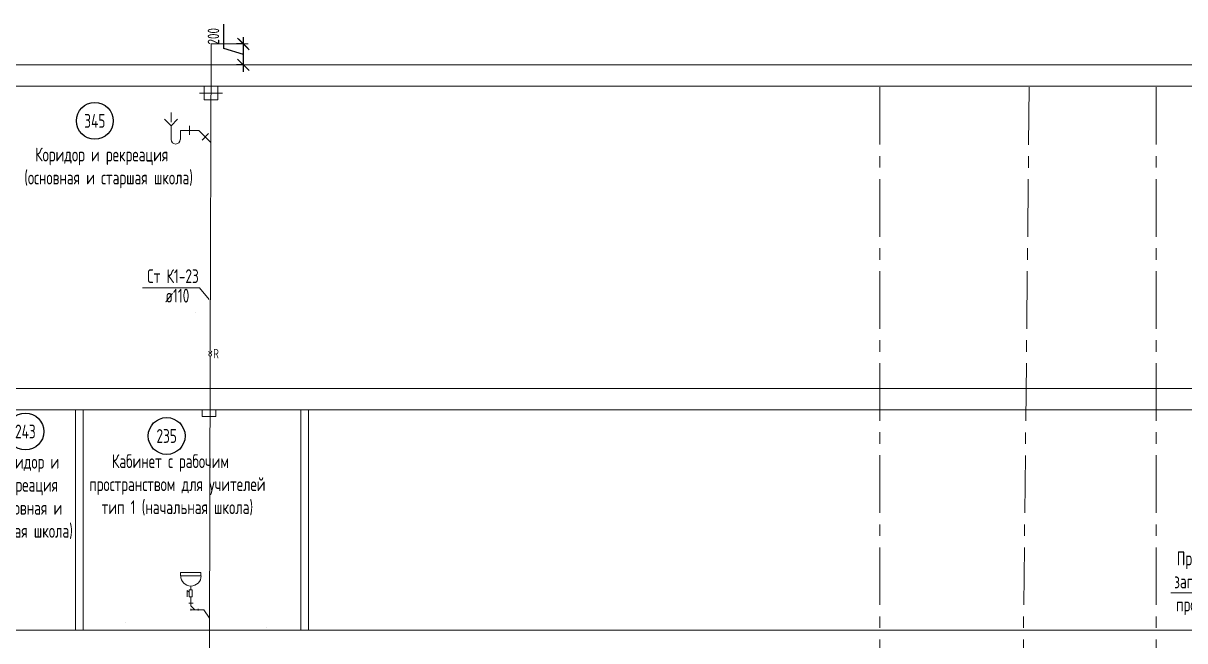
# Model space of a CAD drawing. Header units: millimetres. Extents: x -8689834 to 9419935, y -370377 to 166066.
# Drawn here: x -328053 to -302838, y -14141 to -723 of the extents above; entities that cross this region are included whole.
import ezdxf
from ezdxf.enums import TextEntityAlignment as Align

# ---------------------------------------------------------------- set-up
doc = ezdxf.new("R2010")
doc.units = ezdxf.units.MM
doc.header["$MEASUREMENT"] = 0
doc.linetypes.add('CENTER', pattern=[2, 1.25, -0.25, 0.25, -0.25])
doc.layers.get('0').update_dxf_attribs({"color": 250, "lineweight": 9})
for name, color, linetype in [('PDF _0', 7, 'Continuous'), ('PDF __ВК-В1', 5, 'Continuous'), ('PDF __ВК-переход на SML', 3, 'Continuous'), ('PDF __ВК-противопожарные муфты', 1, 'Continuous'), ('PDF __ВК-размеры', 7, 'Continuous'), ('PDF __ВК-стены', 7, 'Continuous'), ('PDF __К14', 3, 'Continuous'), ('PDF __Сантехника', 7, 'Continuous'), ('PDF _TEKSTBK', 7, 'Continuous'), ('АР_Таблицы', 250, 'Continuous')]:
    doc.layers.add(name, color=color, linetype=linetype)
doc.layers.add('PDF __ВК-К1', color=7, linetype='Continuous', true_color=0xb80000)
for name, color, linetype, lineweight in [('АР_Маркер экспликации', 239, 'Continuous', 13), ('АР_Номер помещения', 1, 'Continuous', 25), ('АР_Оси', 195, 'Continuous', 9), ('АР_Оси размеры', 164, 'Continuous', 9), ('АР_Помещения_площадь', 19, 'Continuous', 9), ('ВК_канализация', 32, 'Continuous', 30)]:
    doc.layers.add(name, color=color, linetype=linetype, lineweight=lineweight)
doc.styles.add('ISOCPEUR', font='isocpeur.ttf', dxfattribs={"width": 0.7})
doc.styles.get("Standard").update_dxf_attribs({"font": 'isocpeur.ttf', "width": 0.7})
doc.styles.add('ГОСТ 2.304', font='isocpeur.ttf', dxfattribs={"width": 0.7})
doc.dimstyles.new('СПДС', dxfattribs={"dimscale": 100, "dimtxt": 2.5, "dimasz": 2.5, "dimexe": 1.5, "dimexo": 0, "dimgap": 1, "dimtad": 1, "dimdec": 0, "dimrnd": 1, "dimtxsty": 'ГОСТ 2.304', "dimblk": 'OBLIQUE', "dimcen": 2.5, "dimdle": 1.5, "dimadec": 0, "dimazin": 2, "dimtfac": 0.75, "dimtdec": 0, "dimtmove": 1, "dimatfit": 3, "dimfxl": 1, "dimtolj": 1, "dimarcsym": 1})

# ---------------------------------------------------------------- blocks, each defined once
blk = doc.blocks.new('*U3340')
at = {"layer": 'АР_Номер помещения', "color": 7}
blk.add_circle((-15720, 4793), 400, dxfattribs=at)
at = {"layer": 'АР_Помещения_площадь', "color": 7}
blk.add_line((-13545, 633), (-13545, 633), dxfattribs=at)
at = {"color": 7, "style": 'ISOCPEUR', "width": 0.7, "flags": 1}
blk.add_attdef('КАТЕГОРИЯ', (-499, -2092), '', height=250, dxfattribs=at)
at = {"layer": 'АР_Номер помещения', "color": 7, "style": 'ISOCPEUR', "width": 0.7}
blk.add_attdef('НОМЕР_ПОМЕЩЕНИЯ', text='', height=300, dxfattribs=at).set_placement((-15720, 4793), align=Align.MIDDLE_CENTER)
at = {"layer": 'АР_Помещения_площадь', "color": 7, "lineweight": 30, "width": 0.7, "flags": 104}
blk.add_attdef('ИМЯ_ПОМЕЩЕНИЯ', text='', height=100, dxfattribs=at).set_placement((158, 1217), align=Align.MIDDLE_CENTER)
at = {"layer": 'АР_Помещения_площадь', "color": 7, "style": 'ISOCPEUR', "width": 0.7}
blk.add_attdef('ПЛОЩАДЬ_ПОМЕЩЕНИЯ', text='', height=200, dxfattribs=at).set_placement((-13540, 880), align=Align.MIDDLE_RIGHT)
blk = doc.blocks.new('*U3338')
at = {"layer": 'АР_Номер помещения', "color": 7}
blk.add_circle((-15720, 4793), 400, dxfattribs=at)
at = {"layer": 'АР_Помещения_площадь', "color": 7}
blk.add_line((-13545, 633), (-13545, 633), dxfattribs=at)
at = {"color": 7, "style": 'ISOCPEUR', "width": 0.7, "flags": 1}
blk.add_attdef('КАТЕГОРИЯ', (-499, -2092), '', height=250, dxfattribs=at)
at = {"layer": 'АР_Номер помещения', "color": 7, "style": 'ISOCPEUR', "width": 0.7}
blk.add_attdef('НОМЕР_ПОМЕЩЕНИЯ', text='', height=300, dxfattribs=at).set_placement((-15720, 4793), align=Align.MIDDLE_CENTER)
at = {"layer": 'АР_Помещения_площадь', "color": 7, "lineweight": 30, "width": 0.7, "flags": 104}
blk.add_attdef('ИМЯ_ПОМЕЩЕНИЯ', text='', height=100, dxfattribs=at).set_placement((158, 1217), align=Align.MIDDLE_CENTER)
at = {"layer": 'АР_Помещения_площадь', "color": 7, "style": 'ISOCPEUR', "width": 0.7}
blk.add_attdef('ПЛОЩАДЬ_ПОМЕЩЕНИЯ', text='', height=200, dxfattribs=at).set_placement((-13540, 880), align=Align.MIDDLE_RIGHT)
blk = doc.blocks.new('*U3360')
at = {"layer": 'АР_Номер помещения', "color": 7}
blk.add_circle((-15720, 4793), 400, dxfattribs=at)
at = {"layer": 'АР_Помещения_площадь', "color": 7}
blk.add_line((-13545, 633), (-13545, 633), dxfattribs=at)
at = {"color": 7, "style": 'ISOCPEUR', "width": 0.7, "flags": 1}
blk.add_attdef('КАТЕГОРИЯ', (-499, -2092), '', height=250, dxfattribs=at)
at = {"layer": 'АР_Номер помещения', "color": 7, "style": 'ISOCPEUR', "width": 0.7}
blk.add_attdef('НОМЕР_ПОМЕЩЕНИЯ', text='', height=300, dxfattribs=at).set_placement((-15720, 4793), align=Align.MIDDLE_CENTER)
at = {"layer": 'АР_Помещения_площадь', "color": 7, "lineweight": 30, "width": 0.7, "flags": 104}
blk.add_attdef('ИМЯ_ПОМЕЩЕНИЯ', text='', height=100, dxfattribs=at).set_placement((158, 1217), align=Align.MIDDLE_CENTER)
at = {"layer": 'АР_Помещения_площадь', "color": 7, "style": 'ISOCPEUR', "width": 0.7}
blk.add_attdef('ПЛОЩАДЬ_ПОМЕЩЕНИЯ', text='', height=200, dxfattribs=at).set_placement((-13540, 880), align=Align.MIDDLE_RIGHT)
blk = doc.blocks.new('_Oblique')
at = {"color": 0, "linetype": 'ByBlock', "lineweight": -2}
blk.add_line((-0.5, -0.5), (0.5, 0.5), dxfattribs=at)
blk = doc.blocks.new('*D3392')
at = {"layer": 'АР_Оси размеры', "color": 0, "lineweight": -2, "ltscale": 100, "transparency": 16777216}
for p, q in [((-323699, -1273), (-323699, -741)), ((-323274, -1174), (-323424, -1174)), ((-323274, -1777), (-323274, -1024)), ((-323274, -1401), (-323699, -1273)), ((-323274, -1627), (-323424, -1627))]:
    blk.add_line(p, q, dxfattribs=at)
at = {"layer": 'АР_Оси размеры', "color": 0, "lineweight": -2, "ltscale": 100, "transparency": 16777216, "xscale": 250, "yscale": 250, "zscale": 250}
for p, rotation in [((-323274, -1174), 90), ((-323274, -1627), 270)]:
    blk.add_blockref('_Oblique', p, dxfattribs=dict(at, rotation=rotation))
at = {"layer": 'АР_Оси размеры', "color": 0, "lineweight": 13, "ltscale": 100, "transparency": 16777216, "insert": (-323924, -1007), "char_height": 250, "attachment_point": 5, "rotation": 90, "style": 'ГОСТ 2.304'}
blk.add_mtext('\\A1;200', dxfattribs=at)

msp = doc.modelspace()

# ---------------------------------------------------------------- linework, layer by layer
at = {"layer": 'PDF _0', "lineweight": 13}
msp.add_lwpolyline([(-323172.4, -1275.7), (-323375.6, -1072.5)], dxfattribs=at)
at = {"layer": 'PDF __ВК-В1', "color": 244, "lineweight": 13, "true_color": 0x991b1e}
for points in [[(-323992, -7848.6), (-323973.6, -1174.1)], [(-324020, -17294.2), (-323993.1, -7955.3)]]:
    msp.add_lwpolyline(points, dxfattribs=at)
at = {"layer": 'PDF __ВК-К1', "lineweight": 13}
for points in [[(-324442.8, -2949.7), (-324442.8, -3148.7)], [(-324442.8, -3051.3), (-324641.7, -3051.3)], [(-324442.8, -3051.3), (-324243.8, -3051.3), (-323977.1, -3318)], [(-324032.2, -3119.1), (-324171.9, -3263)]]:
    msp.add_lwpolyline(points, dxfattribs=at)
at = {"layer": 'PDF __ВК-К1', "color": 244, "lineweight": 13, "true_color": 0x991b1e}
for points in [[(-324456, -13320.4), (-324367.2, -13320.4)], [(-324417.9, -13189.2), (-324417.9, -13379.6)], [(-324274, -13467.8), (-324329.1, -13467.8), (-324417.9, -13379.6)], [(-324413.6, -13449.5), (-324413.6, -13485.9)], [(-324252.4, -13448.9), (-324252.4, -13485.4)]]:
    msp.add_lwpolyline(points, dxfattribs=at)
at = {"layer": 'PDF __ВК-переход на SML', "lineweight": 13}
msp.add_lwpolyline([(-324126.9, -2092.7), (-323826.3, -2092.7), (-323826.3, -2240.8), (-324126.9, -2240.8)], close=True, dxfattribs=at)
at = {"layer": 'PDF __ВК-противопожарные муфты', "lineweight": 13}
for points in [[(-324224.2, -2240.8), (-323978.7, -2240.8), (-323729, -2240.8)], [(-324126.9, -2240.8), (-324126.9, -2389), (-323826.3, -2389), (-323826.3, -2240.8)], [(-324266.3, -9122.9), (-324020.8, -9122.9), (-323771.1, -9122.9)], [(-324169, -9122.9), (-324169, -9271.1), (-323868.4, -9271.1), (-323868.4, -9122.9)]]:
    msp.add_lwpolyline(points, dxfattribs=at)
at = {"layer": 'PDF __ВК-размеры', "lineweight": 13}
msp.add_lwpolyline([(-323976.7, -1174.1), (-323172.4, -1174.1)], dxfattribs=at)
at = {"layer": 'PDF __ВК-стены', "color": 18, "lineweight": 13, "true_color": 0x000000}
for points in [[(-358874.2, -1627), (-286454.4, -1627)], [(-358874.2, -2092.7), (-286454.4, -2092.7)], [(-358500.8, -8657.3), (-278656.6, -8657.3)], [(-358497.7, -9122.9), (-278656.6, -9122.9)], [(-326920.8, -9130.1), (-326920.8, -13913.6)], [(-326751.4, -9130.1), (-326751.4, -13913.6)], [(-322029.2, -9130.1), (-322029.2, -13913.6)], [(-321859.8, -9130.1), (-321859.8, -13913.6)], [(-358331.5, -13906.4), (-278656.6, -13906.4)]]:
    msp.add_lwpolyline(points, dxfattribs=at)
at = {"layer": 'PDF __К14', "lineweight": 13}
msp.add_lwpolyline([(-324844.9, -2869.3), (-324844.9, -2666.1)], dxfattribs=at)
at = {"layer": 'PDF __Сантехника', "lineweight": 13}
for points in [[(-324194.8, -12660), (-324639.3, -12660), (-324639.3, -12731.9), (-324194.8, -12731.9)], [(-324385.3, -13036.7), (-324448.8, -13036.7), (-324448.8, -13189.1), (-324385.3, -13189.1)]]:
    msp.add_lwpolyline(points, close=True, dxfattribs=at)
for points in [[(-324448.8, -13083.3), (-324491.2, -13045.2), (-324491.2, -13184.9)], [(-324415, -12956.3), (-324415, -13036.7)]]:
    msp.add_lwpolyline(points, dxfattribs=at)
msp.add_arc((-324412.8, -12729.8), 222.2, 180, 0, dxfattribs=at)
at = {"layer": 'PDF _TEKSTBK', "lineweight": 13}
for points in [[(-324844.9, -2949.7), (-324984.6, -2810.1)], [(-324844.9, -3250.3), (-324844.9, -2949.7), (-324701, -2810.1)], [(-324641.7, -3051.3), (-324641.7, -3250.3)]]:
    msp.add_lwpolyline(points, dxfattribs=at)
msp.add_arc((-324745.4, -3248.2), 99.5, 180.00001, 359.99999, dxfattribs=at)
at = {"layer": 'АР_Оси', "color": 18, "linetype": 'CENTER', "lineweight": 13, "ltscale": 1000, "true_color": 0x000000}
for p, q in [((-309459.7, -25361.3), (-309459.7, -1926.4)), ((-306459.7, -25361.3), (-306211.6, -1926.4)), ((-303459.7, -25361.3), (-303459.7, -1926.4))]:
    msp.add_line(p, q, dxfattribs=at)
at = {"layer": 'ВК_канализация', "color": 18, "lineweight": 13, "ltscale": 500, "true_color": 0x000000}
for points in [[(-325462, -6472), (-324222.9, -6472), (-324019.8, -6726.8)], [(-303142, -13100), (-300882.8, -13100), (-299039.1, -14829)]]:
    msp.add_lwpolyline(points, dxfattribs=at)
at = {"layer": 'ВК_канализация', "color": 244, "lineweight": 13, "ltscale": 500, "true_color": 0x991b1e}
for points in [[(-323992.6, -7895.3), (-323992.4, -7878.6)], [(-324131.8, -13468.4), (-324413.6, -13467.4)], [(-324131.8, -13468.4), (-324010.3, -13646.1)]]:
    msp.add_lwpolyline(points, dxfattribs=at)
msp.add_circle((-323993, -7925.3), 30, dxfattribs=at)
msp.add_arc((-323992, -7848.6), 30, 179.27075, 359.27075, dxfattribs=at)

# ---------------------------------------------------------------- block references
at = {"layer": 'АР_Маркер экспликации', "color": 7, "lineweight": 13}
ref = msp.add_blockref('*U3360', (-310778.8, -7637.4), dxfattribs=at)
ref.add_attrib('НОМЕР_ПОМЕЩЕНИЯ', '345', dxfattribs={"layer": 'АР_Номер помещения', "color": 7, "height": 300, "style": 'ISOCPEUR', "width": 0.7}).set_placement((-326498.6, -2844.1), align=Align.MIDDLE_CENTER)
ref = msp.add_blockref('*U3338', (-312286.1, -14387), dxfattribs=at)
ref.add_attrib('НОМЕР_ПОМЕЩЕНИЯ', '243', dxfattribs={"layer": 'АР_Номер помещения', "color": 7, "height": 300, "style": 'ISOCPEUR', "width": 0.7}).set_placement((-328005.9, -9593.7), align=Align.MIDDLE_CENTER)
ref = msp.add_blockref('*U3340', (-309219.4, -14484.2), dxfattribs=at)
ref.add_attrib('НОМЕР_ПОМЕЩЕНИЯ', '235', dxfattribs={"layer": 'АР_Номер помещения', "color": 7, "height": 300, "style": 'ISOCPEUR', "width": 0.7}).set_placement((-324939.2, -9690.9), align=Align.MIDDLE_CENTER)

# ---------------------------------------------------------------- texts
at = {"layer": 'АР_Таблицы', "lineweight": 13, "ltscale": 100, "char_height": 300, "attachment_point": 4, "style": 'ISOCPEUR'}
for s, insert, width in [('\\pxi-1,l1,qc,t1,5;Коридор и рекреация (основная и старшая школа)', (-328447.6, -3867.3), 4196.36), ('\\pxi-1,l1,t1,5;Ст К1-23', (-325363, -6218.8), 7500), ('\\pxi-1,l1,t1,5;ø110', (-324969.4, -6642.4), 7500), ('\\pxi-1,l1,qc,t1,5;Коридор и \\Pрекреация \\P(основная и \\Pстаршая школа)', (-330071.4, -11042), 4196.36), ('\\pxi-1,l1,qc,t1,5;Кабинет с рабочим пространством для учителей тип 1 (начальная школа)', (-326955.4, -10753.4), 4196.36)]:
    msp.add_mtext(s, dxfattribs=dict(at, insert=insert, width=width))
at = {"layer": 'ВК_канализация', "color": 18, "lineweight": 13, "ltscale": 100, "true_color": 0x000000, "attachment_point": 4, "style": 'ISOCPEUR'}
for s, insert, char_height, width in [('R', (-323926.5, -7899.7), 205.4, 5730.034), ('\\pxqc;Прокладка в запотолочном пространстве', (-303350.1, -12891.9), 300, 2334.903)]:
    msp.add_mtext(s, dxfattribs=dict(at, insert=insert, char_height=char_height, width=width))

# ---------------------------------------------------------------- dimensions: what is measured, and where the dimension line sits
at = {"layer": 'АР_Оси размеры', "color": 18, "lineweight": 13, "ltscale": 100, "true_color": 0x000000}
dim = msp.add_linear_dim(base=(-323274, -1174.1), p1=(-323274, -1627), p2=(-323274, -1174.1), angle=90, text='200', dimstyle='СПДС', dxfattribs=at)
dim.commit()
dim.dimension.update_dxf_attribs({"geometry": '*D3392', "text_midpoint": (-323924, -1173.1)})

doc.saveas('drawing.dxf')
